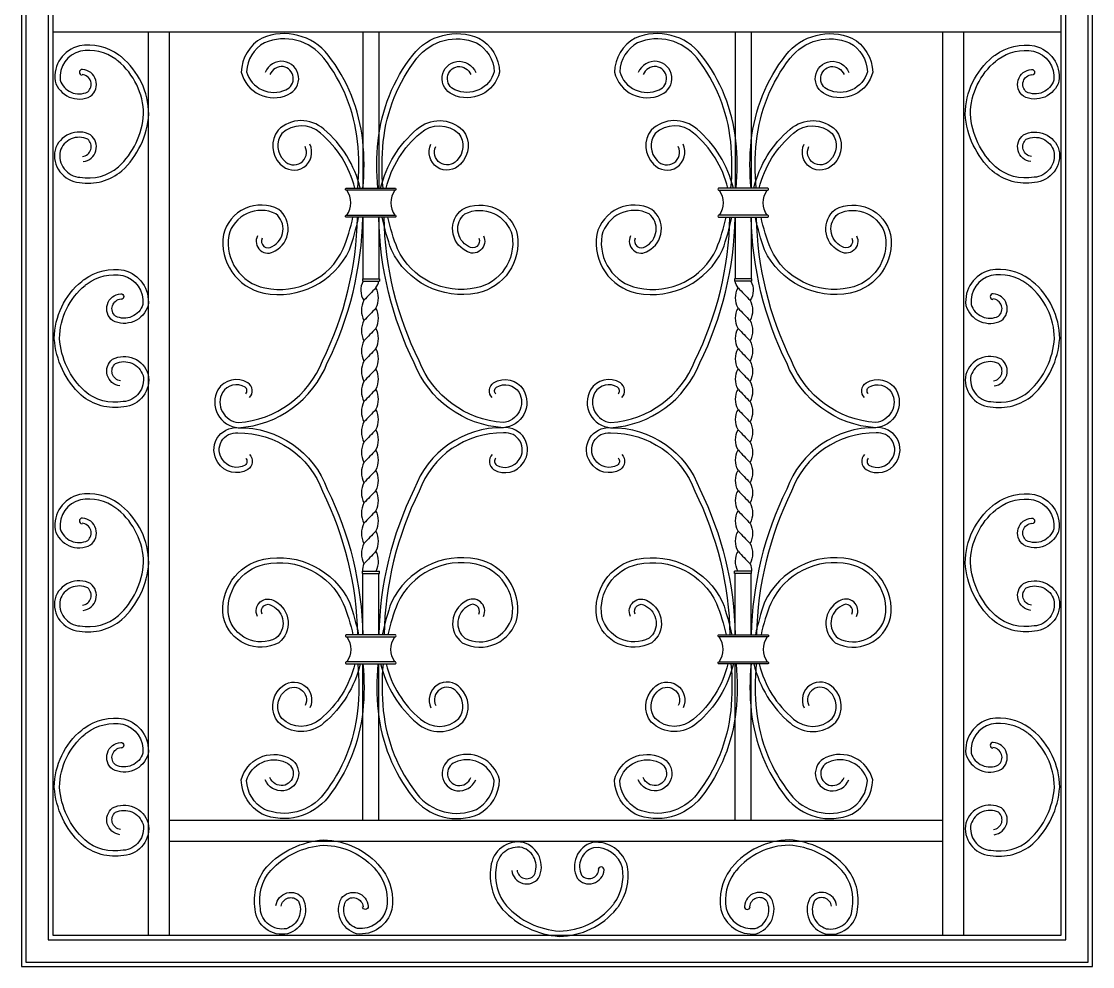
# Model space of a CAD drawing. Header units: metres. Extents: x 44001 to 45202, y 14689 to 17126.
# Drawn here: x 44001 to 45202, y 14689 to 15749 of the extents above; entities that cross this region are included whole.
import ezdxf

# ---------------------------------------------------------------- set-up
doc = ezdxf.new("R2010")
doc.units = ezdxf.units.M
for name, color, linetype in [('3', 3, 'Continuous'), ('4', 4, 'Continuous'), ('BH', 3, 'Continuous')]:
    doc.layers.add(name, color=color, linetype=linetype)

msp = doc.modelspace()

# ---------------------------------------------------------------- hatches: boundary and pattern name
at = {"layer": 'BH'}
h = msp.add_hatch(dxfattribs=at)
h.set_pattern_fill('DOTS', scale=117.75)
h.paths.add_polyline_path([(44420.1, 15531.22, -0.31), (44420.1, 15559.23), (44366.2, 15559.23, -0.32), (44366.2, 15531.22)])
h = msp.add_hatch(dxfattribs=at)
h.set_pattern_fill('DOTS', scale=117.75)
h.paths.add_polyline_path([(44837.73, 15531.22, -0.32), (44837.73, 15559.23), (44783.83, 15559.23, -0.31), (44783.83, 15531.22)])
h = msp.add_hatch(dxfattribs=at)
h.set_pattern_fill('DOTS', scale=117.75)
h.paths.add_polyline_path([(44366.2, 15058.42, -0.32), (44366.2, 15030.41), (44420.1, 15030.41, -0.31), (44420.1, 15058.42)])
h = msp.add_hatch(dxfattribs=at)
h.set_pattern_fill('DOTS', scale=117.75)
h.paths.add_polyline_path([(44783.83, 15058.42, -0.31), (44783.83, 15030.41), (44837.73, 15030.41, -0.32), (44837.73, 15058.42)])

# ---------------------------------------------------------------- linework, layer by layer
at = {"layer": '3'}
for p, q in [((44384.42, 15736.79), (44384.42, 15561.51)), ((44402.08, 15736.79), (44402.08, 15561.51)), ((44801.85, 15736.79), (44801.85, 15561.51)), ((44819.51, 15736.79), (44819.51, 15561.51)), ((44384.42, 15528.94), (44384.42, 15459.97)), ((44402.08, 15528.94), (44402.08, 15459.97)), ((44801.85, 15528.94), (44801.85, 15459.97)), ((44819.51, 15528.94), (44819.51, 15459.97)), ((44383.69, 15459.97), (44402.93, 15459.97)), ((44383.69, 15459.97), (44383.69, 15457.3)), ((44402.93, 15459.97), (44402.93, 15457.3)), ((44801, 15459.97), (44801, 15457.3)), ((44820.24, 15459.97), (44801, 15459.97)), ((44820.24, 15459.97), (44820.24, 15457.3)), ((44383.69, 15457.3), (44402.93, 15457.3)), ((44820.24, 15457.3), (44801, 15457.3)), ((44383.69, 15132.34), (44402.93, 15132.34)), ((44383.69, 15129.66), (44383.69, 15132.34)), ((44383.69, 15129.66), (44402.93, 15129.66)), ((44384.42, 15060.7), (44384.42, 15129.66)), ((44402.08, 15060.7), (44402.08, 15129.66)), ((44402.93, 15129.66), (44402.93, 15132.34)), ((44801, 15129.66), (44801, 15132.34)), ((44820.24, 15132.34), (44801, 15132.34)), ((44820.24, 15129.66), (44801, 15129.66)), ((44801.85, 15060.7), (44801.85, 15129.66)), ((44819.51, 15060.7), (44819.51, 15129.66)), ((44820.24, 15129.66), (44820.24, 15132.34)), ((44384.42, 14852.85), (44384.42, 15028.13)), ((44402.08, 14852.85), (44402.08, 15028.13)), ((44801.85, 14852.85), (44801.85, 15028.13)), ((44819.51, 14852.85), (44819.51, 15028.13))]:
    msp.add_line(p, q, dxfattribs=at)
for points in [[(44006.43, 17121.25), (44006.43, 14693.8), (45197.5, 14693.8), (45197.5, 17121.25)], [(44031.43, 17096.25), (44031.43, 14718.8), (45172.5, 14718.8), (45172.5, 17096.25)]]:
    msp.add_lwpolyline(points, close=True, dxfattribs=at)
for points in [[(44384.36, 15561.51, 0.05), (44384.15, 15614.59, 0.14), (44345.33, 15710.79), (44345.33, 15710.79, 0.34), (44271.23, 15729.84, 0.27), (44247.92, 15691.5, 0.47), (44300.34, 15666.46, 0.76), (44295.68, 15703.75, 0.33), (44274.65, 15691.27)], [(44401.13, 15561.51, -0.05), (44401.34, 15614.59, -0.14), (44440.17, 15710.79), (44440.17, 15710.79, -0.34), (44514.26, 15729.84, -0.27), (44537.58, 15691.5, -0.47), (44485.15, 15666.46, -0.76), (44489.81, 15703.75, -0.33), (44510.84, 15691.27)], [(44802.8, 15561.51, 0.05), (44802.59, 15614.59, 0.14), (44763.76, 15710.79), (44763.76, 15710.79, 0.34), (44689.67, 15729.84, 0.27), (44666.36, 15691.5, 0.47), (44718.78, 15666.46, 0.76), (44714.12, 15703.75, 0.33), (44693.09, 15691.27)], [(44819.57, 15561.51, -0.05), (44819.78, 15614.59, -0.14), (44858.6, 15710.79), (44858.6, 15710.79, -0.34), (44932.7, 15729.84, -0.27), (44956.01, 15691.5, -0.47), (44903.59, 15666.46, -0.76), (44908.25, 15703.75, -0.33), (44929.28, 15691.27)], [(44378.51, 15561.51, 0.05), (44378.29, 15614.04, 0.14), (44340.66, 15707.2, 0.34), (44273.81, 15724.54, 0.26), (44253.82, 15692.19, 0.46), (44297.96, 15671.85, 0.75), (44294.93, 15697.91, 0.33), (44280.08, 15689)], [(44406.98, 15561.51, -0.05), (44407.21, 15614.04, -0.14), (44444.83, 15707.2, -0.34), (44511.68, 15724.54, -0.26), (44531.67, 15692.19, -0.46), (44487.53, 15671.85, -0.75), (44490.56, 15697.91, -0.33), (44505.41, 15689)], [(44796.95, 15561.51, 0.05), (44796.73, 15614.04, 0.14), (44759.1, 15707.2, 0.34), (44692.25, 15724.54, 0.26), (44672.26, 15692.19, 0.46), (44716.4, 15671.85, 0.75), (44713.37, 15697.91, 0.33), (44698.52, 15689)], [(44825.42, 15561.51, -0.05), (44825.64, 15614.04, -0.14), (44863.27, 15707.2, -0.34), (44930.12, 15724.54, -0.26), (44950.11, 15692.19, -0.46), (44905.97, 15671.85, -0.75), (44909, 15697.91, -0.33), (44923.85, 15689)], [(44070.65, 15591.33, 0.67), (44078.97, 15621.39, 0.47), (44039.09, 15604.38, 0.45), (44066.37, 15567.95, 0.22), (44114.07, 15580.99, 0.19), (44144.29, 15644.54, 0.22), (44113.56, 15708.69, 0.02), (44110.7, 15710.86, 0.2), (44066.37, 15721.14, 0.38), (44039.09, 15681.65, 0.47), (44078.97, 15664.64, 0.69), (44069.84, 15694.79, 0.98), (44069.4, 15688.21)], [(44069.98, 15597.18, 0.66), (44075.77, 15616.41, 0.46), (44044.81, 15602.95, 0.45), (44067.1, 15573.79, 0.22), (44110.18, 15585.41, 0.19), (44138.4, 15644.67, 0.22), (44109.82, 15704.14, 0.01), (44107.27, 15706.07, 0.2), (44067.56, 15715.37, 0.37), (44044.88, 15682.85, 0.46), (44075.77, 15669.62, 0.67), (44069.45, 15688.92, 0.67)], [(45133.28, 15591.33, -0.67), (45124.96, 15621.39, -0.47), (45164.84, 15604.38, -0.45), (45137.56, 15567.95, -0.22), (45089.86, 15580.99, -0.19), (45059.64, 15644.54, -0.22), (45090.38, 15708.69, -0.02), (45093.24, 15710.86, -0.2), (45137.56, 15721.14, -0.38), (45164.84, 15681.65, -0.47), (45124.96, 15664.64, -0.69), (45134.09, 15694.79, -0.98), (45134.53, 15688.21)], [(45133.96, 15597.18, -0.66), (45128.16, 15616.41, -0.46), (45159.12, 15602.95, -0.45), (45136.84, 15573.79, -0.22), (45093.75, 15585.41, -0.19), (45065.53, 15644.67, -0.22), (45094.11, 15704.14, -0.01), (45096.66, 15706.07, -0.2), (45136.37, 15715.37, -0.37), (45159.05, 15682.85, -0.46), (45128.16, 15669.62, -0.67), (45134.49, 15688.92, -0.67)], [(44381.27, 15561.51, 0.16), (44340.57, 15627.72, 0.39), (44289.16, 15626.81, 0.38), (44291.7, 15588.69, 0.88), (44324.82, 15610.88)], [(44375.21, 15561.51, 0.16), (44336.73, 15623.25, 0.39), (44293.54, 15622.84, 0.38), (44295.99, 15592.73, 0.89), (44319.55, 15608.26)], [(44404.23, 15561.51, -0.16), (44444.92, 15627.72, -0.39), (44496.33, 15626.81, -0.38), (44493.79, 15588.69, -0.88), (44460.68, 15610.88)], [(44410.28, 15561.51, -0.16), (44448.76, 15623.25, -0.39), (44491.95, 15622.84, -0.38), (44489.5, 15592.73, -0.89), (44465.94, 15608.26)], [(44799.7, 15561.51, 0.16), (44759.01, 15627.72, 0.39), (44707.6, 15626.81, 0.38), (44710.14, 15588.69, 0.88), (44743.25, 15610.88)], [(44793.65, 15561.51, 0.16), (44755.17, 15623.25, 0.39), (44711.98, 15622.84, 0.38), (44714.43, 15592.73, 0.89), (44737.99, 15608.26)], [(44822.67, 15561.51, -0.16), (44863.36, 15627.72, -0.39), (44914.77, 15626.81, -0.38), (44912.23, 15588.69, -0.88), (44879.11, 15610.88)], [(44828.72, 15561.51, -0.16), (44867.2, 15623.25, -0.39), (44910.39, 15622.84, -0.38), (44907.94, 15592.73, -0.89), (44884.38, 15608.26)], [(44266.1, 15508.19, 0.79), (44285.82, 15491.3, 0.54), (44290.05, 15537.74, 0.49), (44228.06, 15509.6, 0.4), (44273.14, 15443.9, 0.34), (44369.28, 15492.33, 0.03), (44379.52, 15528.94, 0.03)], [(44519.4, 15508.19, -0.79), (44499.67, 15491.3, -0.54), (44495.45, 15537.74, -0.49), (44557.43, 15509.6, -0.4), (44512.35, 15443.9, -0.34), (44416.21, 15492.33, -0.03), (44405.98, 15528.94, -0.03)], [(44684.53, 15508.19, 0.79), (44704.26, 15491.3, 0.54), (44708.48, 15537.74, 0.49), (44646.5, 15509.6, 0.4), (44691.58, 15443.9, 0.34), (44787.72, 15492.33, 0.03), (44797.96, 15528.94, 0.03)], [(44937.83, 15508.19, -0.79), (44918.11, 15491.3, -0.54), (44913.89, 15537.74, -0.49), (44975.87, 15509.6, -0.4), (44930.79, 15443.9, -0.34), (44834.65, 15492.33, -0.03), (44824.41, 15528.94, -0.03)], [(44271.34, 15505.52, 0.81), (44282.68, 15496.31, 0.54), (44286.82, 15532.78, 0.48), (44233.84, 15508.43, 0.4), (44274.23, 15449.69, 0.35), (44362.38, 15493.71, 0.04), (44373.19, 15528.94, 0.03)], [(44514.15, 15505.52, -0.81), (44502.81, 15496.31, -0.54), (44498.67, 15532.78, -0.48), (44551.66, 15508.43, -0.4), (44511.27, 15449.69, -0.35), (44423.12, 15493.71, -0.04), (44412.31, 15528.94, -0.03)], [(44689.78, 15505.52, 0.81), (44701.12, 15496.31, 0.54), (44705.26, 15532.78, 0.48), (44652.27, 15508.43, 0.4), (44692.66, 15449.69, 0.35), (44780.81, 15493.71, 0.04), (44791.63, 15528.94, 0.03)], [(44932.59, 15505.52, -0.81), (44921.25, 15496.31, -0.54), (44917.11, 15532.78, -0.48), (44970.09, 15508.43, -0.4), (44929.71, 15449.69, -0.35), (44841.56, 15493.71, -0.04), (44830.74, 15528.94, -0.03)], [(44257.11, 15326.73, 0.47), (44255.35, 15343.48, 0.41), (44221.81, 15335.54, 0.55), (44244.76, 15292.99, 0.29), (44344.43, 15365.61, 0.11), (44384.12, 15528.94, 0.11)], [(44252.89, 15330.83, 0.46), (44252.16, 15338.52, 0.41), (44226.87, 15332.53, 0.54), (44244.79, 15298.89, 0.29), (44339.05, 15368.02, 0.11), (44378.23, 15529, 0.11)], [(44529.19, 15326.73, -0.47), (44530.95, 15343.48, -0.41), (44564.49, 15335.54, -0.55), (44541.54, 15292.99, -0.29), (44441.87, 15365.61, -0.11), (44402.18, 15528.94, -0.11)], [(44533.41, 15330.83, -0.46), (44534.13, 15338.52, -0.41), (44559.43, 15332.53, -0.54), (44541.51, 15298.89, -0.29), (44447.25, 15368.02, -0.11), (44408.06, 15529, -0.11)], [(44674.74, 15326.73, 0.47), (44672.98, 15343.48, 0.41), (44639.44, 15335.54, 0.55), (44662.39, 15292.99, 0.29), (44762.06, 15365.61, 0.11), (44801.75, 15528.94, 0.11)], [(44670.52, 15330.83, 0.46), (44669.8, 15338.52, 0.41), (44644.51, 15332.53, 0.54), (44662.42, 15298.89, 0.29), (44756.68, 15368.02, 0.11), (44795.87, 15529, 0.11)], [(44946.82, 15326.73, -0.47), (44948.59, 15343.48, -0.41), (44982.12, 15335.54, -0.55), (44959.18, 15292.99, -0.29), (44859.51, 15365.61, -0.11), (44819.81, 15528.94, -0.11)], [(44951.04, 15330.83, -0.46), (44951.77, 15338.52, -0.41), (44977.06, 15332.53, -0.54), (44959.14, 15298.89, -0.29), (44864.88, 15368.02, -0.11), (44825.7, 15529, -0.11)], [(44111.94, 15339.78, -0.67), (44103.61, 15369.84, -0.47), (44143.49, 15352.83, -0.45), (44116.21, 15316.39, -0.22), (44068.51, 15329.44, -0.19), (44038.3, 15392.99, -0.22), (44069.03, 15457.13, -0.02), (44071.89, 15459.31, -0.2), (44116.21, 15469.59, -0.38), (44143.49, 15430.1, -0.47), (44103.61, 15413.09, -0.69), (44112.74, 15443.24, -0.98), (44113.19, 15436.66)], [(45092, 15339.78, 0.67), (45100.32, 15369.84, 0.47), (45060.44, 15352.83, 0.45), (45087.72, 15316.39, 0.22), (45135.42, 15329.44, 0.19), (45165.64, 15392.99, 0.22), (45134.9, 15457.13, 0.02), (45132.04, 15459.31, 0.2), (45087.72, 15469.59, 0.38), (45060.44, 15430.1, 0.47), (45100.32, 15413.09, 0.69), (45091.19, 15443.24, 0.98), (45090.74, 15436.66)], [(44112.61, 15345.63, -0.66), (44106.81, 15364.86, -0.46), (44137.77, 15351.4, -0.45), (44115.49, 15322.24, -0.22), (44072.41, 15333.86, -0.19), (44044.19, 15393.12, -0.22), (44072.77, 15452.58, -0.01), (44075.31, 15454.52, -0.2), (44115.02, 15463.82, -0.37), (44137.7, 15431.3, -0.46), (44106.81, 15418.06, -0.67), (44113.14, 15437.37, -0.67)], [(45091.32, 15345.63, 0.66), (45097.12, 15364.86, 0.46), (45066.16, 15351.4, 0.45), (45088.44, 15322.24, 0.22), (45131.53, 15333.86, 0.19), (45159.74, 15393.12, 0.22), (45131.17, 15452.58, 0.01), (45128.62, 15454.52, 0.2), (45088.91, 15463.82, 0.37), (45066.23, 15431.3, 0.46), (45097.12, 15418.06, 0.67), (45090.79, 15437.37, 0.67)], [(44384.55, 15457.3, 0.28), (44385.36, 15435.9)], [(44398.99, 15427.14, 0.24), (44398.99, 15449.86, -0.01), (44385.36, 15435.9, 0.23), (44385.36, 15413.18)], [(44398.99, 15449.86, 0.11), (44402.24, 15457.3, 0.11)], [(44804.94, 15449.86, -0.11), (44801.69, 15457.3, -0.11)], [(44804.94, 15427.14, -0.24), (44804.94, 15449.86, 0.01), (44818.57, 15435.9, -0.23), (44818.57, 15413.18)], [(44819.38, 15457.3, -0.28), (44818.57, 15435.9)], [(44398.99, 15404.41, 0.24), (44398.99, 15427.13, -0.01), (44385.36, 15413.17, 0.23), (44385.36, 15390.46)], [(44804.94, 15404.41, -0.24), (44804.94, 15427.13, 0.01), (44818.57, 15413.17, -0.23), (44818.57, 15390.46)], [(44398.99, 15381.69, 0.24), (44398.99, 15404.4, -0.01), (44385.36, 15390.45, 0.23), (44385.36, 15367.73)], [(44804.94, 15381.69, -0.24), (44804.94, 15404.4, 0.01), (44818.57, 15390.45, -0.23), (44818.57, 15367.73)], [(44398.99, 15358.96, 0.24), (44398.99, 15381.68, -0.01), (44385.36, 15367.72, 0.23), (44385.36, 15345.01)], [(44804.94, 15358.96, -0.24), (44804.94, 15381.68, 0.01), (44818.57, 15367.72, -0.23), (44818.57, 15345.01)], [(44398.99, 15336.24, 0.24), (44398.99, 15358.95, -0.01), (44385.36, 15345, 0.23), (44385.36, 15322.28)], [(44804.94, 15336.24, -0.24), (44804.94, 15358.95, 0.01), (44818.57, 15345, -0.23), (44818.57, 15322.28)], [(44398.99, 15313.51, 0.24), (44398.99, 15336.23, -0.01), (44385.36, 15322.27, 0.23), (44385.36, 15299.55)], [(44804.94, 15313.51, -0.24), (44804.94, 15336.23, 0.01), (44818.57, 15322.27, -0.23), (44818.57, 15299.55)], [(44398.99, 15290.78, 0.24), (44398.99, 15313.5, -0.01), (44385.36, 15299.54, 0.23), (44385.36, 15276.83)], [(44804.94, 15290.78, -0.24), (44804.94, 15313.5, 0.01), (44818.57, 15299.54, -0.23), (44818.57, 15276.83)], [(44257.11, 15262.91, -0.47), (44255.35, 15246.16, -0.41), (44221.81, 15254.1, -0.64), (44244.49, 15292.99, -0.32), (44344.43, 15224.03, -0.11), (44384.12, 15060.7, -0.11)], [(44398.99, 15268.06, 0.24), (44398.99, 15290.77, -0.01), (44385.36, 15276.82, 0.23), (44385.36, 15254.1)], [(44529.19, 15262.91, 0.47), (44530.95, 15246.16, 0.41), (44564.49, 15254.1, 0.64), (44541.81, 15292.99, 0.32), (44441.87, 15224.03, 0.11), (44402.18, 15060.7, 0.11)], [(44674.74, 15262.91, -0.47), (44672.98, 15246.16, -0.41), (44639.44, 15254.1, -0.64), (44662.12, 15292.99, -0.32), (44762.06, 15224.03, -0.11), (44801.75, 15060.7, -0.11)], [(44804.94, 15268.06, -0.24), (44804.94, 15290.77, 0.01), (44818.57, 15276.82, -0.23), (44818.57, 15254.1)], [(44946.82, 15262.91, 0.47), (44948.59, 15246.16, 0.41), (44982.12, 15254.1, 0.64), (44959.44, 15292.99, 0.32), (44859.51, 15224.03, 0.11), (44819.81, 15060.7, 0.11)], [(44252.89, 15258.81, -0.46), (44252.16, 15251.12, -0.41), (44226.71, 15257.37, -0.65), (44244.22, 15287.09, -0.32), (44339, 15221.7, -0.11), (44378.23, 15060.64, -0.11)], [(44533.41, 15258.81, 0.46), (44534.13, 15251.12, 0.41), (44559.59, 15257.37, 0.65), (44542.08, 15287.09, 0.32), (44447.29, 15221.7, 0.11), (44408.06, 15060.64, 0.11)], [(44670.52, 15258.81, -0.46), (44669.8, 15251.12, -0.41), (44644.34, 15257.37, -0.65), (44661.85, 15287.09, -0.32), (44756.64, 15221.7, -0.11), (44795.87, 15060.64, -0.11)], [(44951.04, 15258.81, 0.46), (44951.77, 15251.12, 0.41), (44977.22, 15257.37, 0.65), (44959.71, 15287.09, 0.32), (44864.93, 15221.7, 0.11), (44825.7, 15060.64, 0.11)], [(44398.99, 15245.33, 0.24), (44398.99, 15268.05, -0.01), (44385.36, 15254.09, 0.23), (44385.36, 15231.38)], [(44804.94, 15245.33, -0.24), (44804.94, 15268.05, 0.01), (44818.57, 15254.09, -0.23), (44818.57, 15231.38)], [(44398.99, 15222.61, 0.24), (44398.99, 15245.32, -0.01), (44385.36, 15231.37, 0.23), (44385.36, 15208.65)], [(44804.94, 15222.61, -0.24), (44804.94, 15245.32, 0.01), (44818.57, 15231.37, -0.23), (44818.57, 15208.65)], [(44070.65, 15088.23, 0.67), (44078.97, 15118.29, 0.47), (44039.09, 15101.28, 0.45), (44066.37, 15064.84, 0.22), (44114.07, 15077.89, 0.19), (44144.29, 15141.44, 0.22), (44113.56, 15205.58, 0.02), (44110.7, 15207.76, 0.2), (44066.37, 15218.04, 0.38), (44039.09, 15178.55, 0.47), (44078.97, 15161.54, 0.69), (44069.84, 15191.69, 0.98), (44069.4, 15185.11)], [(44398.99, 15199.88, 0.24), (44398.99, 15222.59, -0.01), (44385.36, 15208.64, 0.23), (44385.36, 15185.92)], [(44804.94, 15199.88, -0.24), (44804.94, 15222.59, 0.01), (44818.57, 15208.64, -0.23), (44818.57, 15185.92)], [(45133.28, 15088.23, -0.67), (45124.96, 15118.29, -0.47), (45164.84, 15101.28, -0.45), (45137.56, 15064.84, -0.22), (45089.86, 15077.89, -0.19), (45059.64, 15141.44, -0.22), (45090.38, 15205.58, -0.02), (45093.24, 15207.76, -0.2), (45137.56, 15218.04, -0.38), (45164.84, 15178.55, -0.47), (45124.96, 15161.54, -0.69), (45134.09, 15191.69, -0.98), (45134.53, 15185.11)], [(44069.98, 15094.08, 0.66), (44075.77, 15113.31, 0.46), (44044.81, 15099.85, 0.45), (44067.1, 15070.69, 0.22), (44110.18, 15082.31, 0.19), (44138.4, 15141.57, 0.22), (44109.82, 15201.03, 0.01), (44107.27, 15202.97, 0.2), (44067.56, 15212.27, 0.37), (44044.88, 15179.75, 0.46), (44075.77, 15166.51, 0.67), (44069.45, 15185.82, 0.67)], [(45133.96, 15094.08, -0.66), (45128.16, 15113.31, -0.46), (45159.12, 15099.85, -0.45), (45136.84, 15070.69, -0.22), (45093.75, 15082.31, -0.19), (45065.53, 15141.57, -0.22), (45094.11, 15201.03, -0.01), (45096.66, 15202.97, -0.2), (45136.37, 15212.27, -0.37), (45159.05, 15179.75, -0.46), (45128.16, 15166.51, -0.67), (45134.49, 15185.82, -0.67)], [(44398.99, 15177.15, 0.24), (44398.99, 15199.87, -0.01), (44385.36, 15185.91, 0.23), (44385.36, 15163.2)], [(44804.94, 15177.15, -0.24), (44804.94, 15199.87, 0.01), (44818.57, 15185.91, -0.23), (44818.57, 15163.2)], [(44398.99, 15154.43, 0.24), (44398.99, 15177.14, -0.01), (44385.36, 15163.19, 0.23), (44385.36, 15140.47)], [(44804.94, 15154.43, -0.24), (44804.94, 15177.14, 0.01), (44818.57, 15163.19, -0.23), (44818.57, 15140.47)], [(44266.1, 15081.45, -0.79), (44285.82, 15098.34, -0.54), (44290.05, 15051.9, -0.49), (44228.06, 15080.04, -0.4), (44273.14, 15145.73, -0.34), (44369.28, 15097.31, -0.03), (44379.52, 15060.7, -0.03)], [(44399.31, 15132.34, 0.24), (44398.99, 15154.42, -0.01), (44385.36, 15140.46, 0.06), (44383.75, 15132.34, 0.06)], [(44519.4, 15081.45, 0.79), (44499.67, 15098.34, 0.54), (44495.45, 15051.9, 0.49), (44557.43, 15080.04, 0.4), (44512.35, 15145.73, 0.34), (44416.21, 15097.31, 0.03), (44405.98, 15060.7, 0.03)], [(44684.53, 15081.45, -0.79), (44704.26, 15098.34, -0.54), (44708.48, 15051.9, -0.49), (44646.5, 15080.04, -0.4), (44691.58, 15145.73, -0.34), (44787.72, 15097.31, -0.03), (44797.96, 15060.7, -0.03)], [(44804.62, 15132.34, -0.24), (44804.94, 15154.42, 0.01), (44818.57, 15140.46, -0.06), (44820.18, 15132.34, -0.06)], [(44937.83, 15081.45, 0.79), (44918.11, 15098.34, 0.54), (44913.89, 15051.9, 0.49), (44975.87, 15080.04, 0.4), (44930.79, 15145.73, 0.34), (44834.65, 15097.31, 0.03), (44824.41, 15060.7, 0.03)], [(44271.34, 15084.12, -0.81), (44282.68, 15093.33, -0.54), (44286.82, 15056.85, -0.48), (44233.84, 15081.2, -0.4), (44274.23, 15139.95, -0.35), (44362.38, 15095.93, -0.04), (44373.19, 15060.7, -0.03)], [(44514.15, 15084.12, 0.81), (44502.81, 15093.33, 0.54), (44498.67, 15056.85, 0.48), (44551.66, 15081.2, 0.4), (44511.27, 15139.95, 0.35), (44423.12, 15095.93, 0.04), (44412.31, 15060.7, 0.03)], [(44689.78, 15084.12, -0.81), (44701.12, 15093.33, -0.54), (44705.26, 15056.85, -0.48), (44652.27, 15081.2, -0.4), (44692.66, 15139.95, -0.35), (44780.81, 15095.93, -0.04), (44791.63, 15060.7, -0.03)], [(44932.59, 15084.12, 0.81), (44921.25, 15093.33, 0.54), (44917.11, 15056.85, 0.48), (44970.09, 15081.2, 0.4), (44929.71, 15139.95, 0.35), (44841.56, 15095.93, 0.04), (44830.74, 15060.7, 0.03)], [(44384.36, 15028.13, -0.05), (44384.15, 14975.05, -0.14), (44345.33, 14878.85), (44345.33, 14878.85, -0.34), (44271.23, 14859.8, -0.27), (44247.92, 14898.14, -0.47), (44300.34, 14923.17, -0.76), (44295.68, 14885.88, -0.33), (44274.65, 14898.36)], [(44378.51, 15028.13, -0.05), (44378.29, 14975.6, -0.14), (44340.66, 14882.44, -0.34), (44273.81, 14865.1, -0.26), (44253.82, 14897.44, -0.46), (44297.96, 14917.78, -0.75), (44294.93, 14891.73, -0.33), (44280.08, 14900.64)], [(44381.27, 15028.13, -0.16), (44340.57, 14961.92, -0.39), (44289.16, 14962.83, -0.38), (44291.7, 15000.95, -0.88), (44324.82, 14978.75)], [(44375.21, 15028.13, -0.16), (44336.73, 14966.39, -0.39), (44293.54, 14966.79, -0.38), (44295.99, 14996.91, -0.89), (44319.55, 14981.38)], [(44401.13, 15028.13, 0.05), (44401.34, 14975.05, 0.14), (44440.17, 14878.85), (44440.17, 14878.85, 0.34), (44514.26, 14859.8, 0.27), (44537.58, 14898.14, 0.47), (44485.15, 14923.17, 0.76), (44489.81, 14885.88, 0.33), (44510.84, 14898.36)], [(44404.23, 15028.13, 0.16), (44444.92, 14961.92, 0.39), (44496.33, 14962.83, 0.38), (44493.79, 15000.95, 0.88), (44460.68, 14978.75)], [(44406.98, 15028.13, 0.05), (44407.21, 14975.6, 0.14), (44444.83, 14882.44, 0.34), (44511.68, 14865.1, 0.26), (44531.67, 14897.44, 0.46), (44487.53, 14917.78, 0.75), (44490.56, 14891.73, 0.33), (44505.41, 14900.64)], [(44410.28, 15028.13, 0.16), (44448.76, 14966.39, 0.39), (44491.95, 14966.79, 0.38), (44489.5, 14996.91, 0.89), (44465.94, 14981.38)], [(44802.8, 15028.13, -0.05), (44802.59, 14975.05, -0.14), (44763.76, 14878.85), (44763.76, 14878.85, -0.34), (44689.67, 14859.8, -0.27), (44666.36, 14898.14, -0.47), (44718.78, 14923.17, -0.76), (44714.12, 14885.88, -0.33), (44693.09, 14898.36)], [(44796.95, 15028.13, -0.05), (44796.73, 14975.6, -0.14), (44759.1, 14882.44, -0.34), (44692.25, 14865.1, -0.26), (44672.26, 14897.44, -0.46), (44716.4, 14917.78, -0.75), (44713.37, 14891.73, -0.33), (44698.52, 14900.64)], [(44799.7, 15028.13, -0.16), (44759.01, 14961.92, -0.39), (44707.6, 14962.83, -0.38), (44710.14, 15000.95, -0.88), (44743.25, 14978.75)], [(44793.65, 15028.13, -0.16), (44755.17, 14966.39, -0.39), (44711.98, 14966.79, -0.38), (44714.43, 14996.91, -0.89), (44737.99, 14981.38)], [(44819.57, 15028.13, 0.05), (44819.78, 14975.05, 0.14), (44858.6, 14878.85), (44858.6, 14878.85, 0.34), (44932.7, 14859.8, 0.27), (44956.01, 14898.14, 0.47), (44903.59, 14923.17, 0.76), (44908.25, 14885.88, 0.33), (44929.28, 14898.36)], [(44822.67, 15028.13, 0.16), (44863.36, 14961.92, 0.39), (44914.77, 14962.83, 0.38), (44912.23, 15000.95, 0.88), (44879.11, 14978.75)], [(44825.42, 15028.13, 0.05), (44825.64, 14975.6, 0.14), (44863.27, 14882.44, 0.34), (44930.12, 14865.1, 0.26), (44950.11, 14897.44, 0.46), (44905.97, 14917.78, 0.75), (44909, 14891.73, 0.33), (44923.85, 14900.64)], [(44828.72, 15028.13, 0.16), (44867.2, 14966.39, 0.39), (44910.39, 14966.79, 0.38), (44907.94, 14996.91, 0.89), (44884.38, 14981.38)], [(44111.94, 14836.68, -0.67), (44103.61, 14866.74, -0.47), (44143.49, 14849.73, -0.45), (44116.21, 14813.29, -0.22), (44068.51, 14826.34, -0.19), (44038.3, 14889.89, -0.22), (44069.03, 14954.03, -0.02), (44071.89, 14956.21, -0.2), (44116.21, 14966.49, -0.38), (44143.49, 14927, -0.47), (44103.61, 14909.98, -0.69), (44112.74, 14940.14, -0.98), (44113.19, 14933.56)], [(45092, 14836.68, 0.67), (45100.32, 14866.74, 0.47), (45060.44, 14849.73, 0.45), (45087.72, 14813.29, 0.22), (45135.42, 14826.34, 0.19), (45165.64, 14889.89, 0.22), (45134.9, 14954.03, 0.02), (45132.04, 14956.21, 0.2), (45087.72, 14966.49, 0.38), (45060.44, 14927, 0.47), (45100.32, 14909.98, 0.69), (45091.19, 14940.14, 0.98), (45090.74, 14933.56)], [(44112.61, 14842.52, -0.66), (44106.81, 14861.76, -0.46), (44137.77, 14848.3, -0.45), (44115.49, 14819.14, -0.22), (44072.41, 14830.76, -0.19), (44044.19, 14890.02, -0.22), (44072.77, 14949.48, -0.01), (44075.31, 14951.42, -0.2), (44115.02, 14960.72, -0.37), (44137.7, 14928.2, -0.46), (44106.81, 14914.96, -0.67), (44113.14, 14934.27, -0.67)], [(45091.32, 14842.52, 0.66), (45097.12, 14861.76, 0.46), (45066.16, 14848.3, 0.45), (45088.44, 14819.14, 0.22), (45131.53, 14830.76, 0.19), (45159.74, 14890.02, 0.22), (45131.17, 14949.48, 0.01), (45128.62, 14951.42, 0.2), (45088.91, 14960.72, 0.37), (45066.23, 14928.2, 0.46), (45097.12, 14914.96, 0.67), (45090.79, 14934.27, 0.67)], [(44286.87, 14757.14, -0.67), (44316.94, 14765.46, -0.47), (44299.92, 14725.58, -0.45), (44263.49, 14752.86, -0.22), (44276.53, 14800.56, -0.19), (44340.09, 14830.78, -0.22), (44404.23, 14800.04, -0.02), (44406.41, 14797.18, -0.2), (44416.68, 14752.86, -0.38), (44377.2, 14725.58, -0.47), (44360.18, 14765.46, -0.69), (44390.34, 14756.33, -0.98), (44383.76, 14755.89)], [(44292.72, 14756.46, -0.66), (44311.96, 14762.26, -0.46), (44298.5, 14731.3, -0.45), (44269.34, 14753.58, -0.22), (44280.95, 14796.67, -0.19), (44340.21, 14824.89, -0.22), (44399.68, 14796.31, -0.01), (44401.61, 14793.76, -0.2), (44410.91, 14754.05, -0.37), (44378.39, 14731.37, -0.46), (44365.16, 14762.26, -0.67), (44384.46, 14755.93, -0.67)], [(44551.27, 14796.35, 0.67), (44581.34, 14788.03, 0.47), (44564.32, 14827.91, 0.45), (44527.89, 14800.63, 0.22), (44540.93, 14752.93, 0.19), (44604.48, 14722.71, 0.22), (44668.63, 14753.44, 0.02), (44670.8, 14756.3, 0.2), (44681.08, 14800.63, 0.38), (44641.6, 14827.91, 0.47), (44624.58, 14788.03, 0.69), (44654.74, 14797.16, 0.98), (44648.16, 14797.6)], [(44557.12, 14797.02, 0.66), (44576.36, 14791.23, 0.46), (44562.9, 14822.19, 0.45), (44533.74, 14799.9, 0.22), (44545.35, 14756.82, 0.19), (44604.61, 14728.6, 0.22), (44664.08, 14757.18, 0.01), (44666.01, 14759.73, 0.2), (44675.31, 14799.44, 0.37), (44642.79, 14822.12, 0.46), (44629.56, 14791.23, 0.67), (44648.86, 14797.55, 0.67)], [(44915.53, 14757.14, 0.67), (44885.47, 14765.46, 0.47), (44902.48, 14725.58, 0.45), (44938.92, 14752.86, 0.22), (44925.87, 14800.56, 0.19), (44862.32, 14830.78, 0.22), (44798.18, 14800.04, 0.02), (44796, 14797.18, 0.2), (44785.72, 14752.86, 0.38), (44825.21, 14725.58, 0.47), (44842.22, 14765.46, 0.69), (44812.07, 14756.33, 0.98), (44818.65, 14755.89)], [(44909.68, 14756.46, 0.66), (44890.45, 14762.26, 0.46), (44903.91, 14731.3, 0.45), (44933.07, 14753.58, 0.22), (44921.45, 14796.67, 0.19), (44862.19, 14824.89, 0.22), (44802.73, 14796.31, 0.01), (44800.79, 14793.76, 0.2), (44791.49, 14754.05, 0.37), (44824.01, 14731.37, 0.46), (44837.25, 14762.26, 0.67), (44817.94, 14755.93, 0.67)]]:
    msp.add_lwpolyline(points, format="xyb", dxfattribs=at)
for points in [[(44366.2, 15528.94, -1.27), (44366.2, 15531.22, 0.32), (44366.2, 15559.23, -1.27), (44366.2, 15561.51), (44420.1, 15561.51), (44420.1, 15561.51, -1.27), (44420.1, 15559.23, 0.31), (44420.1, 15531.22, -1.27), (44420.1, 15528.94)], [(44837.73, 15528.94, 1.27), (44837.73, 15531.22, -0.32), (44837.73, 15559.23, 1.27), (44837.73, 15561.51), (44783.83, 15561.51), (44783.83, 15561.51, 1.27), (44783.83, 15559.23, -0.31), (44783.83, 15531.22, 1.27), (44783.83, 15528.94)], [(44366.2, 15060.7, 1.27), (44366.2, 15058.42, -0.32), (44366.2, 15030.41, 1.27), (44366.2, 15028.13), (44420.1, 15028.13), (44420.1, 15028.13, 1.27), (44420.1, 15030.41, -0.31), (44420.1, 15058.42, 1.27), (44420.1, 15060.7)], [(44837.73, 15060.7, -1.27), (44837.73, 15058.42, 0.32), (44837.73, 15030.41, -1.27), (44837.73, 15028.13), (44783.83, 15028.13), (44783.83, 15028.13, -1.27), (44783.83, 15030.41, 0.31), (44783.83, 15058.42, -1.27), (44783.83, 15060.7)]]:
    msp.add_lwpolyline(points, format="xyb", close=True, dxfattribs=at)
for points in [[(44420.1, 15559.23), (44420.1, 15559.23), (44366.2, 15559.23)], [(44783.83, 15559.23), (44783.83, 15559.23), (44837.73, 15559.23)], [(44366.2, 15531.22), (44420.1, 15531.22)], [(44837.73, 15531.22), (44783.83, 15531.22)], [(44366.2, 15058.42), (44420.1, 15058.42)], [(44837.73, 15058.42), (44783.83, 15058.42)], [(44420.1, 15030.41), (44420.1, 15030.41), (44366.2, 15030.41)], [(44783.83, 15030.41), (44783.83, 15030.41), (44837.73, 15030.41)]]:
    msp.add_lwpolyline(points, dxfattribs=at)
at = {"layer": '4'}
for p, q in [((44036.76, 15736.79), (45167.17, 15736.79)), ((44143.92, 14724.12), (44143.92, 15736.79)), ((44167.47, 14724.12), (44167.47, 15736.79)), ((45034.69, 14724.12), (45034.69, 15736.79)), ((45058.24, 14724.12), (45058.24, 15736.79)), ((44167.47, 14852.85), (45034.69, 14852.85)), ((44167.47, 14829.3), (45034.69, 14829.3))]:
    msp.add_line(p, q, dxfattribs=at)
for points in [[(44001.43, 17126.25), (44001.43, 14688.8), (45202.5, 14688.8), (45202.5, 17126.25)], [(44036.76, 17090.93), (44036.76, 14724.12), (45167.17, 14724.12), (45167.17, 17090.93)]]:
    msp.add_lwpolyline(points, close=True, dxfattribs=at)

doc.saveas('drawing.dxf')
